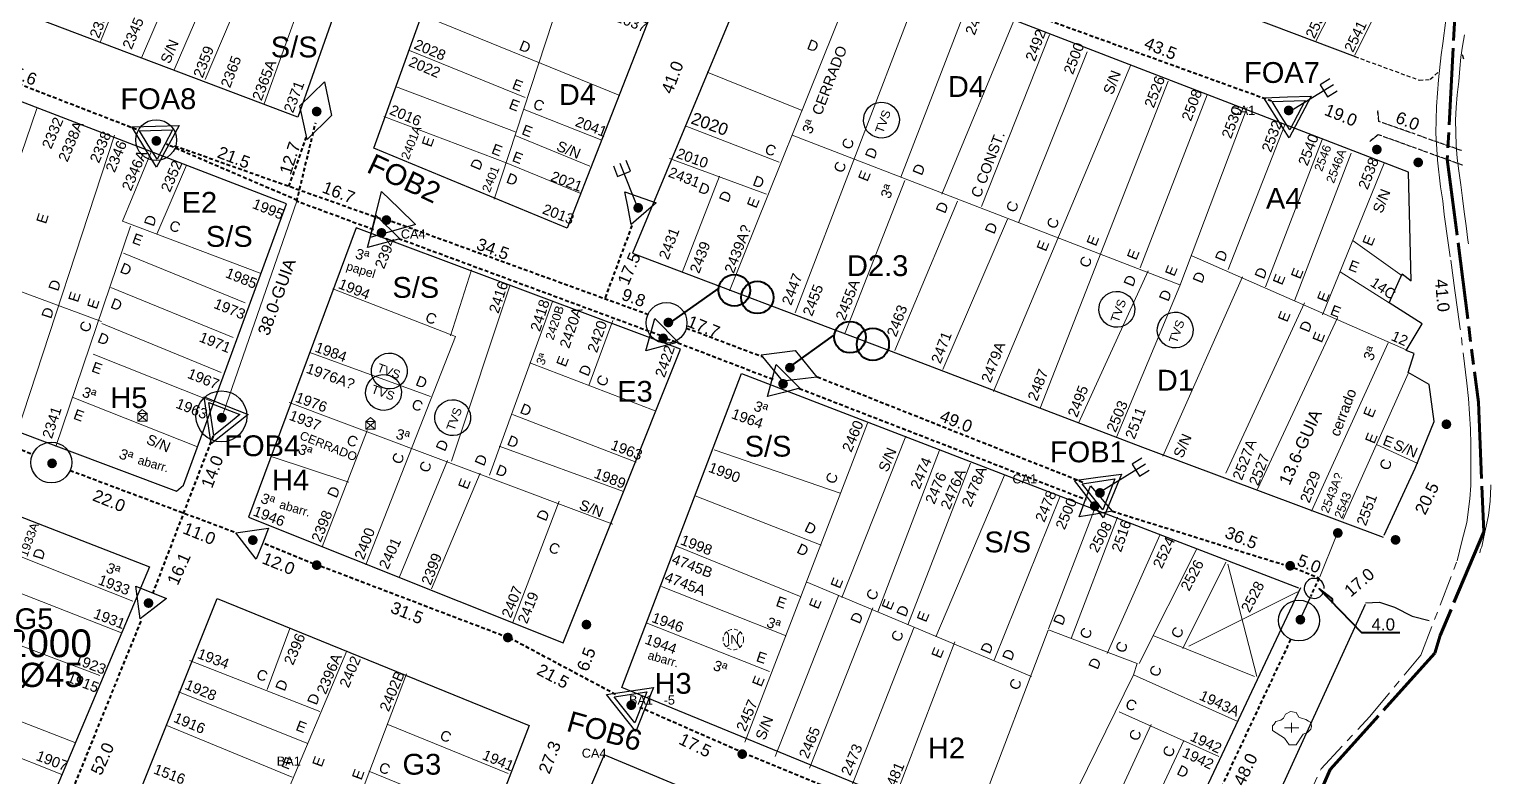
# Model space of a CAD drawing. Header units: millimetres. Extents: x -3867 to 635, y 1041 to 3666.
# Drawn here: x -1244.3 to -1053.5, y 1270.7 to 1368.3 of the extents above; entities that cross this region are included whole.
import ezdxf

# ---------------------------------------------------------------- set-up
doc = ezdxf.new("R2010")
doc.units = ezdxf.units.MM
for name, pattern in [('TLSIGC_002', [0.8, 0.5, -0.3]), ('TLSIGC_004', [7, 4, -1, 1, -1]), ('TLSIGC_007', [28, 10, -1, 10, -1, 2, -1, 2, -1])]:
    doc.linetypes.add(name, pattern=pattern)
for name, color, linetype, lineweight in [('APUNTADOR EXISTENTE SECUNDARIO', 82, 'Continuous', 40), ('CABLE EXISTENTE AEREO SECUNDARIO', 82, 'TLSIGC_002', 40), ('CAJA DE DISTRIBUCION EXISTENTE', 92, 'Continuous', 30), ('CAJA DE EMPALMES EXISTENTE SECUNDARIO', 82, 'Continuous', 30), ('CLASIFICACION TIPO COMERCIAL TERCERA', 5, 'Continuous', 9), ('CLASIFICACION TIPO RESIDENCIAL C', 156, 'Continuous', 9), ('CLASIFICACION TIPO RESIDENCIAL D', 5, 'Continuous', 9), ('CLASIFICACION TIPO RESIDENCIAL E', 156, 'Continuous', 9), ('CONEXION A TIERRA  DE TERMINAL EXISTENTE', 82, 'Continuous', 30), ('DATOS DE CARATULA', 160, 'Continuous', 5), ('DETALLES DE EDIFICIOS', 160, 'Continuous', 5), ('DISTRITO', 42, 'TLSIGC_007', 60), ('GAZAS EXISTENTES', 92, 'Continuous', 50), ('GRANDES BALDIOS', 132, 'Continuous', 15), ('GUIAS EXISTENTES SECUNDARIA', 82, 'Continuous', 20), ('LINEAS TELEFONICAS DE OTRAS OPERTELS', 160, 'TLSIGC_002', 15), ('LOTIFICACION 2003', 252, 'Continuous', 15), ('MARCOS CONSTRUCCION', 7, 'Continuous', 30), ('MEDIDAS ENTRE POSTES', 82, 'Continuous', 5), ('NUMEROS OFICIALES', 3, 'Continuous', 5), ('OBSTACULOS', 96, 'Continuous', 15), ('PLANIMETRIA 2001 NO DEFINIDA', 30, 'TLSIGC_002', 30), ('PLANIMETRIA 2003', 251, 'Continuous', 30), ('PLANIMETRIA 2003 NO DEFINIDA', 12, 'TLSIGC_002', 30), ('POSTES EXISTENTES SECUNDARIOS', 82, 'Continuous', 30), ('PUENTES 2008', 7, 'TLSIGC_004', 20), ('RETENIDAS CON ANCLA EXISTENTESSECUNDARIAS', 82, 'Continuous', 30), ('RIOS', 161, 'TLSIGC_004', 20), ('TERMINAL EXISTENTE EN POSTE', 82, 'Continuous', 30)]:
    doc.layers.add(name, color=color, linetype=linetype, lineweight=lineweight)
doc.styles.get("Standard").update_dxf_attribs({"font": 'arial.ttf'})

# ---------------------------------------------------------------- blocks, each defined once
blk = doc.blocks.new('GAZA')
at = {"layer": 'GAZAS EXISTENTES', "lineweight": 40, "ltscale": 8}
blk.add_lwpolyline([(-1606.92, 1765.49), (-1601.26, 1770.35)], dxfattribs=at)
for centre, radius in [((-1599.13, 1770.35), 2.06), ((-1596.06, 1769.7), 2.11)]:
    blk.add_circle(centre, radius, dxfattribs=at)

msp = doc.modelspace()

# ---------------------------------------------------------------- hatches: boundary and pattern name
at = {"layer": 'POSTES EXISTENTES SECUNDARIOS'}
h = msp.add_hatch(color=256, dxfattribs=at)
edge = h.paths.add_edge_path()
edge.add_arc((-1206.8, 1357.54), 0.638, 0, 360)
h = msp.add_hatch(color=256, dxfattribs=at)
edge = h.paths.add_edge_path()
edge.add_arc((-1079.86, 1357.68), 0.638, 0, 360)
h = msp.add_hatch(color=256, dxfattribs=at)
edge = h.paths.add_edge_path()
edge.add_arc((-1227.74, 1353.71), 0.638, 0, 360)
h = msp.add_hatch(color=256, dxfattribs=at)
edge = h.paths.add_edge_path()
edge.add_arc((-1068.34, 1352.58), 0.638, 0, 360)
h = msp.add_hatch(color=256, dxfattribs=at)
edge = h.paths.add_edge_path()
edge.add_arc((-1062.94, 1350.9), 0.638, 0, 360)
h = msp.add_hatch(color=256, dxfattribs=at)
edge = h.paths.add_edge_path()
edge.add_arc((-1197.7, 1343.37), 0.638, 0, 360)
h = msp.add_hatch(color=256, dxfattribs=at)
edge = h.paths.add_edge_path()
edge.add_arc((-1164.81, 1344.97), 0.638, 0, 360)
h = msp.add_hatch(color=256, dxfattribs=at)
edge = h.paths.add_edge_path()
edge.add_arc((-1198.34, 1341.7), 0.638, 0, 360)
h = msp.add_hatch(color=256, dxfattribs=at)
edge = h.paths.add_edge_path()
edge.add_arc((-1160.87, 1330), 0.638, 0, 360)
h = msp.add_hatch(color=256, dxfattribs=at)
edge = h.paths.add_edge_path()
edge.add_arc((-1161.55, 1327.93), 0.638, 0, 360)
h = msp.add_hatch(color=256, dxfattribs=at)
edge = h.paths.add_edge_path()
edge.add_arc((-1145, 1324.1), 0.638, 0, 360)
h = msp.add_hatch(color=256, dxfattribs=at)
edge = h.paths.add_edge_path()
edge.add_arc((-1145.89, 1321.99), 0.638, 0, 360)
h = msp.add_hatch(color=256, dxfattribs=at)
edge = h.paths.add_edge_path()
edge.add_arc((-1219.19, 1317.57), 0.638, 0, 360)
h = msp.add_hatch(color=256, dxfattribs=at)
edge = h.paths.add_edge_path()
edge.add_arc((-1059.26, 1316.71), 0.638, 0, 360)
h = msp.add_hatch(color=256, dxfattribs=at)
edge = h.paths.add_edge_path()
edge.add_arc((-1241.36, 1311.61), 0.638, 0, 360)
h = msp.add_hatch(color=256, dxfattribs=at)
edge = h.paths.add_edge_path()
edge.add_arc((-1104.5, 1307.75), 0.638, 0, 360)
h = msp.add_hatch(color=256, dxfattribs=at)
edge = h.paths.add_edge_path()
edge.add_arc((-1105.19, 1306.03), 0.638, 0, 360)
h = msp.add_hatch(color=256, dxfattribs=at)
edge = h.paths.add_edge_path()
edge.add_arc((-1215.14, 1301.59), 0.638, 0, 360)
h = msp.add_hatch(color=256, dxfattribs=at)
edge = h.paths.add_edge_path()
edge.add_arc((-1073.44, 1302.52), 0.638, 0, 360)
h = msp.add_hatch(color=256, dxfattribs=at)
edge = h.paths.add_edge_path()
edge.add_arc((-1065.9, 1301.62), 0.638, 0, 360)
h = msp.add_hatch(color=256, dxfattribs=at)
edge = h.paths.add_edge_path()
edge.add_arc((-1206.8, 1298.32), 0.638, 0, 360)
h = msp.add_hatch(color=256, dxfattribs=at)
edge = h.paths.add_edge_path()
edge.add_arc((-1079.66, 1298.24), 0.638, 0, 360)
h = msp.add_hatch(color=256, dxfattribs=at)
edge = h.paths.add_edge_path()
edge.add_arc((-1228.76, 1293.37), 0.638, 0, 360)
h = msp.add_hatch(color=256, dxfattribs=at)
edge = h.paths.add_edge_path()
edge.add_arc((-1171.57, 1290.56), 0.638, 0, 360)
h = msp.add_hatch(color=256, dxfattribs=at)
edge = h.paths.add_edge_path()
edge.add_arc((-1078.33, 1291.2), 0.638, 0, 360)
h = msp.add_hatch(color=256, dxfattribs=at)
edge = h.paths.add_edge_path()
edge.add_arc((-1181.84, 1288.87), 0.638, 0, 360)
h = msp.add_hatch(color=256, dxfattribs=at)
edge = h.paths.add_edge_path()
edge.add_arc((-1165.72, 1280.04), 0.638, 0, 360)
h = msp.add_hatch(color=256, dxfattribs=at)
edge = h.paths.add_edge_path()
edge.add_arc((-1151.22, 1273.65), 0.638, 0, 360)

# ---------------------------------------------------------------- linework, layer by layer
at = {"layer": 'APUNTADOR EXISTENTE SECUNDARIO'}
msp.add_lwpolyline([(-1065.32, 1289.5), (-1070.32, 1289.5), (-1075.88, 1295.22), (-1074.18, 1293.93), (-1074.18, 1293.35)], dxfattribs=at)
at = {"layer": 'CABLE EXISTENTE AEREO SECUNDARIO'}
for p, q in [((-1082.08, 1358.89), (-1112.59, 1369.91)), ((-1261.39, 1367.23), (-1229.99, 1355.1)), ((-1209.41, 1345.82), (-1206.93, 1356.07)), ((-1210.42, 1347.74), (-1208.16, 1354.15)), ((-1209.33, 1345.94), (-1226.42, 1353.26)), ((-1225.35, 1353.07), (-1198.48, 1343.57)), ((-1199.38, 1342.11), (-1209.41, 1345.82)), ((-1197.03, 1343.24), (-1163.24, 1330.97)), ((-1169.1, 1333.21), (-1165.5, 1342.9)), ((-1196.11, 1340.98), (-1162.02, 1328.37)), ((-1158.53, 1329.28), (-1148.62, 1325.56)), ((-1161.11, 1327.92), (-1147.03, 1322.52)), ((-1106.74, 1309.12), (-1141.42, 1322.86)), ((-1143.77, 1321.39), (-1106.29, 1306.87)), ((-1259.5, 1318.92), (-1243.96, 1312.84)), ((-1220.32, 1315.21), (-1228.2, 1294.71)), ((-1239.02, 1310.7), (-1217.39, 1302.59)), ((-1102.93, 1305.38), (-1080.52, 1298.39)), ((-1213.57, 1301.13), (-1207.27, 1298.55)), ((-1206.25, 1298.2), (-1182.61, 1289.2)), ((-1079.15, 1297.96), (-1075.9, 1296.66)), ((-1075.9, 1296.66), (-1077.02, 1294.21)), ((-1229.78, 1291), (-1244.3, 1255.2)), ((-1079.61, 1288.61), (-1094.45, 1257.01)), ((-1151.77, 1274.11), (-1164.6, 1279.74)), ((-1134.31, 1266.91), (-1150.52, 1273.55))]:
    msp.add_line(p, q, dxfattribs=at)
at = {"layer": 'CABLE EXISTENTE AEREO SECUNDARIO', "color": 3}
msp.add_line((-1167.76, 1281.43), (-1181.27, 1288.63), dxfattribs=at)
at = {"layer": 'CAJA DE EMPALMES EXISTENTE SECUNDARIO'}
for centre, radius in [((-1227.76, 1353.81), 2.67), ((-1161.11, 1329.95), 2.67), ((-1219.23, 1317.74), 3.33), ((-1241.45, 1311.72), 2.67), ((-1078.51, 1291.09), 2.67)]:
    msp.add_circle(centre, radius, dxfattribs=at)
at = {"layer": 'CONEXION A TIERRA  DE TERMINAL EXISTENTE'}
for p, q in [((-1074.02, 1361.03), (-1079.73, 1357.52)), ((-1167.21, 1350.78), (-1164.71, 1344.56)), ((-1098.56, 1311.5), (-1104.27, 1307.98))]:
    msp.add_line(p, q, dxfattribs=at)
for points in [[(-1074.49, 1361.8), (-1075.74, 1361.03), (-1074.79, 1359.48), (-1073.53, 1360.26)], [(-1168.05, 1350.45), (-1167.5, 1349.08), (-1165.81, 1349.76), (-1166.36, 1351.13)], [(-1099.03, 1312.27), (-1100.29, 1311.49), (-1099.33, 1309.95), (-1098.08, 1310.72)]]:
    msp.add_lwpolyline(points, dxfattribs=at)
at = {"layer": 'DISTRITO'}
msp.add_lwpolyline([(-1057.78, 1376.78), (-1059.14, 1351.31), (-1055.08, 1319.61), (-1054.39, 1302.68), (-1060.09, 1289.14), (-1060.77, 1286.83), (-1074.44, 1271.66), (-1079.05, 1261.1)], dxfattribs=at)
at = {"layer": 'GRANDES BALDIOS'}
for p, q in [((-1084, 1283.79), (-1087.82, 1298.43)), ((-1092.9, 1287.73), (-1078.7, 1294.83))]:
    msp.add_line(p, q, dxfattribs=at)
at = {"layer": 'GUIAS EXISTENTES SECUNDARIA'}
for p, q in [((-1218.98, 1318.23), (-1209.41, 1345.82)), ((-1075.8, 1296.81), (-1073.65, 1302.12))]:
    msp.add_line(p, q, dxfattribs=at)
at = {"layer": 'LINEAS TELEFONICAS DE OTRAS OPERTELS'}
for p, q in [((-1153.27, 1289.66), (-1153.01, 1289.18)), ((-1151.54, 1289.54), (-1151.81, 1289.24)), ((-1153.27, 1287.67), (-1152.95, 1287.98)), ((-1151.6, 1287.67), (-1151.86, 1288.09))]:
    msp.add_line(p, q, dxfattribs=at)
msp.add_circle((-1152.38, 1288.61), 1.34, dxfattribs=at)
at = {"layer": 'LOTIFICACION 2003'}
for p, q in [((-1183.6, 1346.11), (-1169.15, 1390.22)), ((-1235.05, 1366.7), (-1228.64, 1382.23)), ((-1223, 1380.14), (-1229.68, 1364.55)), ((-1068.69, 1381.63), (-1076.37, 1366.66)), ((-1218.71, 1378.58), (-1225.39, 1362.98)), ((-1214.73, 1377.31), (-1221.35, 1361.71)), ((-1135.58, 1377.21), (-1152.89, 1334.13)), ((-1207.96, 1374.43), (-1213.67, 1358.56)), ((-1127.87, 1374.11), (-1144.3, 1331.27)), ((-1121.79, 1371.53), (-1130.5, 1348.97)), ((-1167.2, 1359.64), (-1193.1, 1370.18)), ((-1115.8, 1369.28), (-1125.17, 1346.76)), ((-1111.09, 1367.54), (-1119.99, 1345.15)), ((-1179.57, 1359.38), (-1194.66, 1365.5)), ((-1106.19, 1365.35), (-1115.14, 1342.99)), ((-1100.48, 1363.66), (-1118.4, 1320.99)), ((-1143.38, 1357.69), (-1155.8, 1362.67)), ((-1095.6, 1361.52), (-1112.3, 1318.8)), ((-1180.74, 1354.83), (-1196.49, 1360.82)), ((-1099.27, 1337.13), (-1090.49, 1359.74)), ((-1248.15, 1343.9), (-1243.33, 1357.95)), ((-1169.54, 1353.79), (-1179.71, 1357.81)), ((-1181.91, 1350.79), (-1198.05, 1356.91)), ((-1146.38, 1350.92), (-1158.66, 1355.66)), ((-1087.76, 1336.91), (-1080.38, 1355.81)), ((-1245.94, 1315.53), (-1233.19, 1354.44)), ((-1171.12, 1350.4), (-1180.87, 1354.43)), ((-1094.06, 1334.92), (-1144.69, 1354.44)), ((-1082.88, 1334.65), (-1075.5, 1353.91)), ((-1148.07, 1346.76), (-1160.71, 1351.43)), ((-1079.1, 1332.83), (-1071.69, 1352.09)), ((-1227.69, 1341.55), (-1223.81, 1350.53)), ((-1172.31, 1346.83), (-1182.06, 1350.86)), ((-1067.38, 1350.79), (-1075.45, 1331)), ((-1154.19, 1349.1), (-1159.06, 1336.53)), ((-1137.79, 1328.67), (-1130, 1348.55)), ((-1131.3, 1326.33), (-1123.09, 1345.84)), ((-1234.88, 1330.11), (-1274.52, 1344.84)), ((-1240.86, 1313.83), (-1231.1, 1342.59)), ((-1125.04, 1323.85), (-1116.58, 1343.5)), ((-1065.05, 1336.08), (-1071.42, 1340.64)), ((-1232.04, 1339.03), (-1216.14, 1332.58)), ((-1064.53, 1326.45), (-1092.5, 1338.69)), ((-1189.33, 1328.28), (-1186.59, 1336.87)), ((-1098.22, 1336.74), (-1107.29, 1316.86)), ((-1066.73, 1332.57), (-1073.12, 1336.61)), ((-1217.7, 1328.02), (-1233.69, 1334.56)), ((-1189.19, 1311.88), (-1181.52, 1334.92)), ((-1096.28, 1312.53), (-1085.87, 1335.96)), ((-1184.25, 1310.06), (-1176.01, 1332.73)), ((-1077.8, 1332.58), (-1088.08, 1310.32)), ((-1083.91, 1308.23), (-1073.5, 1330.62)), ((-1234.85, 1329.89), (-1219.26, 1323.46)), ((-1171.24, 1321.78), (-1168.12, 1330.24)), ((-1076.89, 1305.36), (-1066.86, 1327.36)), ((-1236, 1325.87), (-1220.43, 1319.69)), ((-1191.93, 1320.34), (-1207.68, 1326.07)), ((-1162.59, 1318.48), (-1178.96, 1324.75)), ((-1072.72, 1304.33), (-1064.26, 1323.33)), ((-1238.72, 1320.25), (-1222.36, 1313.78)), ((-1168.12, 1303.68), (-1210.41, 1319.56)), ((-1181.23, 1317.97), (-1165.07, 1311.77)), ((-1206.08, 1300.7), (-1200.19, 1315.88)), ((-1150.9, 1275.21), (-1134.88, 1316.85)), ((-1138.2, 1294.09), (-1129.85, 1315.18)), ((-1166.73, 1307.94), (-1182.95, 1313.86)), ((-1138.44, 1307.71), (-1154.87, 1313.36)), ((-1133.51, 1292.22), (-1125.44, 1313.31)), ((-1063.01, 1311.57), (-1068.37, 1314.07)), ((-1202.6, 1309.15), (-1212.75, 1312.49)), ((-1195.97, 1296.78), (-1189.73, 1312)), ((-1129.59, 1290.53), (-1121.4, 1311.62)), ((-1191.81, 1295.22), (-1185.43, 1310.32)), ((-1125.92, 1288.95), (-1116.97, 1310.06)), ((-1181.23, 1290.75), (-1175.14, 1306.68)), ((-1140.92, 1300.95), (-1157.36, 1307.35)), ((-1118.32, 1285.9), (-1109.68, 1307.33)), ((-1111.24, 1290.01), (-1105.26, 1305.5)), ((-1108.26, 1288.73), (-1102.21, 1304.6)), ((-1096.67, 1302.25), (-1103.57, 1286.77)), ((-1143.51, 1294.18), (-1159.8, 1300.81)), ((-1099.4, 1285.46), (-1091.85, 1300.43)), ((-1245.41, 1299.4), (-1230.79, 1293.62)), ((-1088.08, 1298.73), (-1093.68, 1287.42)), ((-1113.45, 1283.77), (-1142.87, 1296.14)), ((-1232.27, 1289.5), (-1247.94, 1295.64)), ((-1145.47, 1289.11), (-1161.77, 1295.55)), ((-1146.93, 1273.36), (-1138.63, 1294.3)), ((-1142.45, 1271.82), (-1134.15, 1292.75)), ((-1147.68, 1284.42), (-1163.79, 1290.78)), ((-1235.14, 1283.9), (-1250.25, 1289.61)), ((-1213.28, 1282.08), (-1210.31, 1290.05)), ((-1136.88, 1269.65), (-1128.81, 1290.15)), ((-1111.26, 1289.84), (-1121.42, 1263.11)), ((-1084.31, 1283.77), (-1097.46, 1289.1)), ((-1213.28, 1262.42), (-1202.86, 1287.15)), ((-1131.45, 1267.42), (-1123.44, 1288.31)), ((-1206.37, 1279.22), (-1223.42, 1285.85)), ((-1253.55, 1281.04), (-1238.39, 1275.18)), ((-1207.94, 1275.05), (-1224.85, 1281.79)), ((-1102, 1279.19), (-1088.99, 1273.36)), ((-1255.25, 1276.97), (-1240.08, 1271.01)), ((-1210.02, 1270.63), (-1226.38, 1277.38)), ((-1197.52, 1277.52), (-1181.78, 1271.14)), ((-1106.94, 1257.74), (-1097.83, 1277.52)), ((-1102.64, 1256.03), (-1093.54, 1275.44)), ((-1199.99, 1271.41), (-1184.23, 1265.01))]:
    msp.add_line(p, q, dxfattribs=at)
for points in [[(-1071.21, 1364.91), (-1064.39, 1378.64), (-1068.69, 1381.37), (-1066.99, 1384.63), (-1072.19, 1386.46), (-1070.25, 1390.22), (-1072.59, 1391.27)], [(-1085.26, 1358.07), (-1094.09, 1334.79), (-1102.35, 1315.04)], [(-1228.37, 1352.36), (-1232.14, 1343.25), (-1214.16, 1336.42)], [(-1200.39, 1298.35), (-1188.67, 1328.15), (-1204.69, 1334.4)], [(-1230.17, 1317.13), (-1228.93, 1317.12), (-1228.93, 1318.11), (-1230.17, 1317.12), (-1230.17, 1318.11), (-1228.93, 1318.11), (-1229.57, 1318.64), (-1230.17, 1318.11), (-1228.93, 1317.12)], [(-1200.39, 1316.09), (-1199.15, 1316.08), (-1199.15, 1317.07), (-1200.4, 1316.08), (-1200.4, 1317.06), (-1199.15, 1317.07), (-1199.79, 1317.6), (-1200.4, 1317.06), (-1199.15, 1316.08)], [(-1100.12, 1283.99), (-1099.63, 1285.46), (-1111.24, 1289.89)], [(-1208.58, 1260.6), (-1205.21, 1268.67), (-1201.43, 1267.37), (-1195.06, 1284.15)], [(-1086.51, 1277.91), (-1100.12, 1283.99), (-1112.15, 1259.56)]]:
    msp.add_lwpolyline(points, dxfattribs=at)
at = {"layer": 'MARCOS CONSTRUCCION'}
for centre, major_axis in [((-1133.04, 1356.42), (0.8, 2.2)), ((-1102.3, 1331.71), (0.8, 2.2)), ((-1094.68, 1329.01), (0.8, 2.2)), ((-1197.31, 1323.66), (2.2, -0.8)), ((-1198.07, 1320.87), (2.2, -0.8)), ((-1189.04, 1317.58), (0.8, 2.2))]:
    msp.add_ellipse(centre, major_axis=major_axis, ratio=1, dxfattribs=at)
at = {"layer": 'OBSTACULOS'}
for p, q in [((-1080.41, 1277.09), (-1078.51, 1277.09)), ((-1079.47, 1277.73), (-1079.47, 1276.46))]:
    msp.add_line(p, q, dxfattribs=at)
msp.add_lwpolyline([(-1081.96, 1277.33), (-1081.95, 1276.73), (-1080.39, 1275.72), (-1079.8, 1274.85), (-1078.88, 1274.87), (-1077.96, 1276.24), (-1077.4, 1276.47), (-1076.97, 1276.9), (-1076.89, 1277.24), (-1076.92, 1277.58), (-1077.06, 1277.85), (-1077.26, 1277.97), (-1077.61, 1278.17), (-1078.18, 1278.35), (-1078.51, 1278.46), (-1078.89, 1279.07), (-1079.6, 1279.21), (-1080.28, 1278.85), (-1080.54, 1278.33), (-1080.88, 1278.09), (-1081.54, 1277.9), (-1081.75, 1277.57), (-1081.96, 1277.33)], dxfattribs=at)
at = {"layer": 'PLANIMETRIA 2001 NO DEFINIDA'}
for points in [[(-1057.29, 1352.44), (-1068.09, 1356.26), (-1068.23, 1357.65)], [(-1057.16, 1350.54), (-1068.16, 1354.52), (-1069.27, 1353.62)]]:
    msp.add_lwpolyline(points, dxfattribs=at)
at = {"layer": 'PLANIMETRIA 2003'}
msp.add_line((-1057, 1364.38), (-1057.16, 1364.96), dxfattribs=at)
for points in [[(-1078.88, 1469.54), (-1106.94, 1409.1), (-1131.29, 1417.82), (-1143.35, 1391.98), (-1071.16, 1364.72)], [(-1194.27, 1399.34), (-1209.28, 1356.82), (-1267.21, 1378.75), (-1267.91, 1380.56), (-1260.91, 1424.97), (-1194.27, 1399.47)], [(-1157.18, 1385.54), (-1174.1, 1342.33), (-1199.35, 1352.75), (-1183.86, 1395.69), (-1156.79, 1385.28)], [(-1147.81, 1381.76), (-1165.56, 1339.06), (-1132.7, 1326.6), (-1098.93, 1313.72), (-1067.51, 1301.99)], [(-1067.38, 1302.25), (-1063.35, 1310.97), (-1060.87, 1317.09), (-1061.53, 1321.9), (-1064.26, 1323.46), (-1063.48, 1325.94), (-1064.52, 1326.33), (-1062.44, 1329.84), (-1066.73, 1332.58), (-1065.04, 1336.34), (-1063.87, 1335.44), (-1064.21, 1349.63), (-1147.81, 1381.86)], [(-1270.58, 1368.44), (-1277.86, 1327.79), (-1225.12, 1307.97), (-1224.21, 1308.76), (-1210.75, 1345.47), (-1270.69, 1368.55)], [(-1201.63, 1342.34), (-1215.69, 1304.6), (-1174.61, 1288.17), (-1159.3, 1326.53), (-1201.63, 1342.34)], [(-1078.31, 1295.35), (-1097.83, 1253.96), (-1166.94, 1282.34), (-1151.33, 1323.33), (-1078.57, 1295.35)], [(-1288.23, 1264.38), (-1278.98, 1317.69), (-1228.63, 1298.09), (-1249.25, 1249.25), (-1288.23, 1264.38)], [(-1179.05, 1277.39), (-1198.03, 1228.05), (-1239.29, 1245.21), (-1219.8, 1293.95), (-1179.05, 1277.39)], [(-1110.98, 1194.62), (-1112.02, 1199.44), (-1109.55, 1206.33), (-1069.84, 1293.23)], [(-1069.81, 1293.41), (-1068, 1293.48), (-1066.05, 1292.85), (-1063.75, 1291.67), (-1061.53, 1291.11)], [(-1169.25, 1273.55), (-1189.85, 1225.34), (-1122.57, 1197.48), (-1101.87, 1245.38), (-1169.25, 1273.55)]]:
    msp.add_lwpolyline(points, dxfattribs=at)
at = {"layer": 'PLANIMETRIA 2003 NO DEFINIDA'}
msp.add_lwpolyline([(-1071.22, 1364.72), (-1062.79, 1361.64), (-1061.36, 1361.75), (-1060.29, 1362.71)], dxfattribs=at)
at = {"layer": 'PUENTES 2008'}
for points in [[(-1057.29, 1352.44), (-1068.09, 1356.26), (-1068.23, 1357.66)], [(-1057.16, 1350.53), (-1068.16, 1354.52), (-1069.27, 1353.62)]]:
    msp.add_lwpolyline(points, dxfattribs=at)
at = {"layer": 'RETENIDAS CON ANCLA EXISTENTESSECUNDARIAS'}
msp.add_line((-1077.06, 1294.1), (-1078.41, 1291.16), dxfattribs=at)
msp.add_arc((-1076.52, 1295.29), 1.31, 0, 335, dxfattribs=at)
at = {"layer": 'RIOS'}
for points in [[(-1057.86, 1298.89), (-1057.23, 1301.4), (-1056.6, 1303.91), (-1056.19, 1306.97), (-1056.05, 1308.71), (-1056.05, 1312.26), (-1056.05, 1314.07), (-1056.12, 1316.09), (-1056.39, 1320.06), (-1056.6, 1322.08), (-1057.44, 1329.18), (-1057.79, 1331.68), (-1058.14, 1334.19), (-1058.76, 1338.58), (-1059.04, 1340.39), (-1059.53, 1344.08), (-1059.74, 1345.89), (-1060.02, 1347.7), (-1060.43, 1351.18), (-1060.64, 1354.73), (-1060.57, 1358.21), (-1060.43, 1359.95), (-1060.29, 1361.69), (-1059.95, 1364.96), (-1059.74, 1366.43), (-1059.32, 1369.49)], [(-1056.39, 1340.28), (-1056.46, 1340.74), (-1056.67, 1342.62), (-1056.95, 1344.43), (-1057.16, 1346.24), (-1057.37, 1347.98), (-1057.65, 1349.79), (-1057.86, 1351.46), (-1058, 1353.13), (-1058.07, 1356.4), (-1058, 1358.07), (-1057.86, 1359.74), (-1057.65, 1361.48), (-1057.51, 1363.15), (-1057.37, 1364.62), (-1057.16, 1366.08), (-1056.89, 1367.57)], [(-1054.91, 1299.91), (-1054.79, 1300.35), (-1054.65, 1300.7), (-1054.38, 1302.03), (-1053.75, 1304.81), (-1053.54, 1306.69), (-1053.47, 1308.64), (-1053.47, 1308.79)], [(-1107.47, 1192.54), (-1106.17, 1202.17), (-1104.6, 1209.59), (-1100.83, 1216.62), (-1084.31, 1246.05), (-1080.76, 1260.67), (-1075.61, 1271.74), (-1069.27, 1278.56), (-1062.59, 1286.57), (-1057.86, 1298.89)]]:
    msp.add_lwpolyline(points, dxfattribs=at)
at = {"layer": 'TERMINAL EXISTENTE EN POSTE'}
for points in [[(-1205.79, 1361.4), (-1204.85, 1357.02), (-1208.06, 1353.89), (-1209.01, 1358.28), (-1205.79, 1361.4), (-1205.79, 1361.4)], [(-1076.91, 1359.56), (-1079.81, 1354.11), (-1083.09, 1359.34), (-1079.99, 1359.45), (-1076.91, 1359.56)], [(-1082.03, 1358.84), (-1077.69, 1359), (-1079.71, 1355.16), (-1080.87, 1357), (-1082.03, 1358.84)], [(-1224.74, 1355.71), (-1227.7, 1350.28), (-1230.93, 1355.54), (-1227.83, 1355.63), (-1224.74, 1355.71)], [(-1229.95, 1355.01), (-1225.61, 1355.17), (-1227.63, 1351.33), (-1228.8, 1353.17), (-1229.95, 1355.01)], [(-1193.88, 1342.79), (-1199.82, 1341.1), (-1198.33, 1347.09), (-1196.09, 1344.93), (-1193.88, 1342.79)], [(-1166.55, 1347.06), (-1162.45, 1345.63), (-1165.73, 1342.79), (-1166.14, 1344.93), (-1166.55, 1347.06)], [(-1200.16, 1339.81), (-1199.01, 1343.99), (-1195.96, 1340.91), (-1198.06, 1340.36), (-1200.16, 1339.81)], [(-1163.8, 1326.32), (-1162.65, 1330.5), (-1159.6, 1327.43), (-1161.71, 1326.87), (-1163.8, 1326.32)], [(-1141.49, 1322.87), (-1145.93, 1322.32), (-1148.77, 1325.79), (-1144.31, 1326.35), (-1141.49, 1322.86), (-1141.49, 1322.87)], [(-1147.93, 1320.33), (-1146.78, 1324.52), (-1143.72, 1321.44), (-1145.83, 1320.88), (-1147.93, 1320.33)], [(-1215.75, 1317.98), (-1220.6, 1314.17), (-1221.49, 1320.28), (-1218.61, 1319.13), (-1215.75, 1317.98)], [(-1220.23, 1315.25), (-1220.89, 1319.54), (-1216.85, 1317.98), (-1218.54, 1316.61), (-1220.23, 1315.25)], [(-1101.71, 1310.22), (-1104.04, 1304.5), (-1107.84, 1309.37), (-1104.77, 1309.8), (-1101.71, 1310.22)], [(-1104.14, 1305.53), (-1106.83, 1308.93), (-1102.54, 1309.57), (-1103.34, 1307.54), (-1104.14, 1305.53)], [(-1107.2, 1304.61), (-1105.72, 1308.69), (-1102.92, 1305.37), (-1105.06, 1304.99), (-1107.2, 1304.61)], [(-1214.7, 1299.11), (-1217.37, 1302.53), (-1213.07, 1303.13), (-1213.89, 1301.11), (-1214.7, 1299.11)], [(-1229.85, 1291.3), (-1230.42, 1295.59), (-1226.41, 1293.95), (-1228.14, 1292.62), (-1229.85, 1291.3)], [(-1165.11, 1276.59), (-1168.94, 1281.43), (-1162.83, 1282.35), (-1163.97, 1279.46), (-1165.11, 1276.59)], [(-1165.27, 1277.72), (-1167.96, 1281.12), (-1163.67, 1281.76), (-1164.47, 1279.73), (-1165.27, 1277.72)]]:
    msp.add_lwpolyline(points, dxfattribs=at)

# ---------------------------------------------------------------- block references
at = {"layer": 'GAZAS EXISTENTES', "lineweight": 40, "ltscale": 8, "rotation": 354.7071112986301}
for p in [(276.75, -576.12), (291.84, -582.23)]:
    msp.add_blockref('GAZA', p, dxfattribs=at)

# ---------------------------------------------------------------- texts
at = {"layer": 'APUNTADOR EXISTENTE SECUNDARIO'}
msp.add_text('48.0', height=1.584, rotation=64, dxfattribs=at).set_placement((-1085.74, 1269.38))
at = {"layer": 'CAJA DE DISTRIBUCION EXISTENTE'}
for s, height, p in [('SIECOR 2000', 3.6203, (-1268.2, 1286.31)), ('7.2-7H4+3Ø45', 3.1678, (-1266.46, 1282.41))]:
    msp.add_text(s, height=height, dxfattribs=at).set_placement(p)
at = {"layer": 'CLASIFICACION TIPO COMERCIAL TERCERA'}
for height, rotation, p in [(1.358, 68, (-1142.2, 1354.5)), (1.358, 68, (-1131.96, 1346.05)), (1.358, 344, (-1201.86, 1338.4)), (1.358, 68, (-1068.91, 1324.89)), (1.131, 68, (-1177.14, 1324.33)), (1.358, 340, (-1237.55, 1320.38)), (1.358, 338, (-1149.85, 1318.58)), (1.358, 344, (-1196.57, 1314.87)), (1.358, 338, (-1232.74, 1312.34)), (1.358, 339, (-1209.34, 1312.94)), (1.358, 338, (-1214.24, 1306.54)), (1.358, 338, (-1234.43, 1297.45)), (1.358, 340, (-1148.17, 1290.32)), (1.358, 340, (-1155.15, 1284.69))]:
    msp.add_text('3ª', height=height, rotation=rotation, dxfattribs=at).set_placement(p)
at = {"layer": 'CLASIFICACION TIPO RESIDENCIAL C'}
for s, height, rotation, p in [('C', 1.36, 340, (-1178.66, 1357.98)), ('C', 1.36, 71, (-1137.01, 1352.47)), ('C CONST.', 1.358, 69, (-1120.14, 1346.17)), ('C', 1.36, 340, (-1148.4, 1352.12)), ('C', 1.36, 71, (-1138.04, 1349.43)), ('C', 1.36, 71, (-1115.53, 1344.26)), ('C', 1.36, 341, (-1226.18, 1342.11)), ('C', 1.36, 71, (-1110.23, 1342.11)), ('C', 1.36, 71, (-1105.95, 1337.04)), ('C', 1.36, 339, (-1192.74, 1330.17)), ('C', 1.36, 73, (-1236.53, 1328.6)), ('C', 1.36, 68, (-1169.1, 1321.51)), ('C', 1.36, 339, (-1194.54, 1318.81)), ('C', 1.36, 339, (-1203.02, 1314.14)), ('C', 1.36, 70, (-1195.77, 1311.38)), ('C', 1.36, 70, (-1192.2, 1310.28)), ('C', 1.36, 71, (-1066.77, 1310.59)), ('C', 1.36, 68, (-1139.16, 1308.79)), ('C', 1.36, 339, (-1176.64, 1300.12)), ('C', 1.36, 68, (-1133.86, 1293.59)), ('C', 1.36, 68, (-1130.6, 1288.18)), ('C', 1.36, 68, (-1105.96, 1288.54)), ('C', 1.36, 68, (-1094.02, 1288.63)), ('C', 1.36, 68, (-1101.31, 1286.73)), ('C', 1.36, 338, (-1214.81, 1283.57)), ('C', 1.36, 68, (-1096.89, 1283.6)), ('C', 1.36, 68, (-1115.18, 1281.88)), ('C', 1.36, 336, (-1101.33, 1279.74)), ('C', 1.36, 338, (-1190.84, 1275.61)), ('C', 1.36, 68, (-1099.54, 1275.24)), ('C', 1.36, 68, (-1095.14, 1273.1)), ('C', 1.36, 338, (-1198.82, 1271.41))]:
    msp.add_text(s, height=height, rotation=rotation, dxfattribs=at).set_placement(p)
at = {"layer": 'CLASIFICACION TIPO RESIDENCIAL D'}
for rotation, p in [(338, (-1180.47, 1365.63)), (339, (-1142.87, 1365.75)), (68, (-1133.98, 1351.24)), (67, (-1185.53, 1349.76)), (339, (-1182.15, 1348.3)), (68, (-1127.78, 1349.09)), (339, (-1157.06, 1347.07)), (339, (-1149.96, 1347.96)), (68, (-1153.05, 1345.56)), (68, (-1124.74, 1344.13)), (72, (-1228.09, 1342.45)), (68, (-1118.33, 1341.44)), (68, (-1088.27, 1337.83)), (338, (-1232.6, 1336.59)), (68, (-1100.21, 1334.57)), (68, (-1091.19, 1335.01)), (68, (-1083.1, 1335.57)), (72, (-1240.58, 1334)), (68, (-1095.59, 1332.65)), (338, (-1233.83, 1331.98)), (72, (-1241.49, 1330.4)), (338, (-1235.53, 1327.48)), (68, (-1077.24, 1328.6)), (338, (-1193.99, 1321.85)), (67, (-1171.35, 1322.86)), (338, (-1180.36, 1318.23)), (338, (-1182.04, 1314.07)), (67, (-1190.05, 1313.07)), (67, (-1184.97, 1311.15)), (338, (-1183.52, 1310.25)), (67, (-1204.22, 1306.98)), (67, (-1176.87, 1303.95)), (334, (-1143.21, 1302.82)), (72, (-1242.61, 1298.93)), (334, (-1144.22, 1300)), (68, (-1129.88, 1291.46)), (67, (-1135.9, 1290.55)), (68, (-1109.39, 1290.35)), (67, (-1118.9, 1286.62)), (68, (-1116.06, 1285.74)), (67, (-1104.82, 1284.59)), (69, (-1210.98, 1281.77)), (69, (-1206.82, 1279.96)), (334, (-1094.58, 1271.07))]:
    msp.add_text('D', height=1.36, rotation=rotation, dxfattribs=at).set_placement(p)
at = {"layer": 'CLASIFICACION TIPO RESIDENCIAL E'}
for rotation, p in [(339, (-1181.38, 1360.57)), (339, (-1181.81, 1357.98)), (339, (-1180.13, 1354.61)), (71, (-1191.84, 1352.8)), (339, (-1184.08, 1352.12)), (339, (-1181.38, 1351.11)), (68, (-1134.88, 1348.3)), (68, (-1149.4, 1344.81)), (72, (-1242.17, 1342.78)), (340, (-1231.01, 1340.42)), (68, (-1111.57, 1339.18)), (68, (-1105.05, 1339.86)), (68, (-1069.02, 1339.86)), (68, (-1099.77, 1338.05)), (339, (-1072.17, 1336.93)), (68, (-1094.8, 1335.92)), (68, (-1080.73, 1334.79)), (68, (-1078.36, 1335.57)), (72, (-1237.99, 1332.54)), (72, (-1235.53, 1331.64)), (68, (-1074.94, 1332.53)), (68, (-1080.06, 1329.95)), (339, (-1074.54, 1331.07)), (68, (-1075.55, 1327.25)), (340, (-1236.31, 1323.64)), (69, (-1174.29, 1324.09)), (68, (-1068.91, 1317.46)), (340, (-1238.68, 1317.46)), (68, (-1068.68, 1314.07)), (339, (-1067.68, 1314.07)), (69, (-1187.11, 1308.11)), (68, (-1138.48, 1295.16)), (341, (-1146.93, 1293.02)), (68, (-1141.3, 1292.47)), (68, (-1131.81, 1292.34)), (68, (-1127.22, 1290.77)), (341, (-1149.51, 1285.82)), (68, (-1125.32, 1286.04)), (68, (-1148.73, 1282.34)), (339, (-1209.64, 1276.82)), (339, (-1211.53, 1272.08)), (70, (-1206.15, 1271.86)), (70, (-1200.96, 1270.17))]:
    msp.add_text('E', height=1.36, rotation=rotation, dxfattribs=at).set_placement(p)
at = {"layer": 'DATOS DE CARATULA'}
for s, p in [('CA1', (-1087.45, 1357.11)), ('CA4', (-1195.81, 1340.96)), ('CA1', (-1115.94, 1308.99)), ('BA1   -5', (-1166.01, 1280.12)), ('BA1', (-1212.01, 1272.15)), ('CA4', (-1172.18, 1273.18))]:
    msp.add_text(s, height=1.188, dxfattribs=at).set_placement(p)
at = {"layer": 'DETALLES DE EDIFICIOS'}
for s, height, rotation, p in [('CERRADO', 1.358, 69, (-1140.9, 1356.94)), ('papel', 1.131, 343, (-1203.02, 1336.89)), ('cerrado', 1.358, 69, (-1073.28, 1315.01)), ('CERRADO', 1.131, 338, (-1209.13, 1314.82)), ('abarr.', 1.131, 344, (-1230.26, 1311.56)), ('abarr.', 1.131, 344, (-1211.76, 1305.76)), ('abarr.', 1.131, 344, (-1163.66, 1286.09))]:
    msp.add_text(s, height=height, rotation=rotation, dxfattribs=at).set_placement(p)
at = {"layer": 'LINEAS TELEFONICAS DE OTRAS OPERTELS'}
msp.add_text('IN', height=1.131, dxfattribs=at).set_placement((-1153.23, 1288.09))
at = {"layer": 'MARCOS CONSTRUCCION'}
for rotation, p in [(70, (-1132.84, 1354.6)), (70, (-1102.1, 1329.9)), (70, (-1094.48, 1327.2)), (340, (-1199.01, 1323.63)), (340, (-1199.77, 1320.84)), (70, (-1188.84, 1315.76))]:
    msp.add_text('TVS', height=1.131, rotation=rotation, dxfattribs=at).set_placement(p)
at = {"layer": 'MEDIDAS ENTRE POSTES'}
for s, rotation, p in [('43.5', 338, (-1098.88, 1365.86)), ('45.6', 339, (-1247.75, 1362.44)), ('41.0', 69, (-1160.39, 1359.72)), ('19.0', 338, (-1075.32, 1357.15)), ('6.0', 338, (-1066.04, 1356.16)), ('12.7', 72, (-1210.2, 1349.16)), ('21.5', 339, (-1219.91, 1351.59)), ('16.7', 339, (-1206.21, 1347.02)), ('34.5', 340, (-1186.08, 1339.6)), ('17.5', 67, (-1166.11, 1334.74)), ('38.0-GUIA', 70, (-1213.06, 1328.17)), ('9.8', 340, (-1167.11, 1333.03)), ('41.0', 275, (-1060.76, 1335.61)), ('17.7', 338, (-1158.55, 1329.53)), ('49.0', 338, (-1125.57, 1317.19)), ('13.6-GUIA', 66, (-1079.75, 1308.63)), ('14.0', 69, (-1220.48, 1308.23)), ('22.0', 338, (-1236.19, 1306.81)), ('20.5', 64, (-1062.04, 1304.76)), ('11.0', 338, (-1224.41, 1302.52)), ('36.5', 338, (-1088.33, 1301.98)), ('16.1', 66, (-1224.95, 1295.56)), ('12.0', 338, (-1214.06, 1298.6)), ('5.0', 338, (-1078.9, 1298.35)), ('17.0', 41, (-1071.75, 1294.07)), ('31.5', 338, (-1197.29, 1292.18)), ('6.5', 69, (-1171.41, 1284.32)), ('21.5', 332, (-1178.2, 1284.15)), ('52.0', 66, (-1234.94, 1270.76)), ('27.3', 69, (-1176.41, 1270.94)), ('17.5', 334, (-1159.64, 1275.05))]:
    msp.add_text(s, height=1.584, rotation=rotation, dxfattribs=at).set_placement(p)
msp.add_text('4.0', height=1.584, dxfattribs=at).set_placement((-1069.04, 1289.79))
at = {"layer": 'NUMEROS OFICIALES'}
for s, height, rotation, p in [('2337', 1.358, 69, (-1235.24, 1367)), ('2037', 1.358, 339, (-1167.91, 1369.36)), ('2484', 1.358, 69, (-1120.88, 1367.41)), ('2535', 1.358, 64, (-1076.51, 1366.96)), ('2345', 1.358, 67, (-1230.98, 1365.56)), ('2541', 1.358, 64, (-1071.46, 1365.16)), ('S/N', 1.358, 67, (-1226.01, 1363.67)), ('2028', 1.358, 337, (-1194.2, 1365.8)), ('2492', 1.358, 69, (-1113.03, 1363.99)), ('2359', 1.358, 69, (-1221.7, 1361.83)), ('2365', 1.358, 69, (-1218.12, 1360.54)), ('2500', 1.358, 69, (-1108.04, 1362.28)), ('2365A', 1.358, 69, (-1214.01, 1358.85)), ('2022', 1.358, 337, (-1194.9, 1363.54)), ('S/N', 1.358, 69, (-1102.86, 1359.63)), ('2371', 1.358, 69, (-1209.89, 1357.26)), ('2526', 1.358, 69, (-1097.49, 1357.91)), ('2508', 1.358, 69, (-1092.63, 1356.18)), ('2016', 1.358, 337, (-1197.4, 1357.24)), ('2020', 1.584, 340, (-1158.04, 1356.02)), ('2530', 1.358, 69, (-1087.4, 1353.9)), ('2332', 1.358, 67, (-1241.49, 1352.54)), ('2338A', 1.358, 67, (-1239.36, 1350.86)), ('2401A', 1.131, 68, (-1194.79, 1351.17)), ('2041', 1.358, 339, (-1173.15, 1355.69)), ('2532', 1.358, 69, (-1082.17, 1352.12)), ('2338', 1.358, 67, (-1235.24, 1350.71)), ('2346', 1.358, 67, (-1233.19, 1349.49)), ('S/N', 1.358, 338, (-1175.6, 1352.51)), ('2540', 1.358, 69, (-1077.41, 1350.34)), ('2346A', 1.358, 67, (-1231.06, 1347.07)), ('2010', 1.358, 340, (-1159.95, 1351.55)), ('2546', 1.131, 69, (-1075.51, 1349.63)), ('2546A', 1.131, 69, (-1073.96, 1348.08)), ('2538', 1.358, 69, (-1069.56, 1347.25)), ('2352', 1.358, 67, (-1225.96, 1346.9)), ('2401', 1.131, 68, (-1184.21, 1346.88)), ('2021', 1.358, 339, (-1176.37, 1348.55)), ('2431', 1.358, 339, (-1161, 1349.08)), ('1995', 1.358, 338, (-1215.32, 1344.98)), ('S/N', 1.358, 69, (-1067.66, 1344.15)), ('2013', 1.358, 339, (-1177.44, 1344.27)), ('2431', 1.358, 69, (-1160.9, 1338.1)), ('2439A?', 1.358, 69, (-1152.34, 1336.31)), ('2394', 1.358, 68, (-1198.01, 1336.89)), ('2439', 1.358, 69, (-1156.86, 1336.3)), ('1985', 1.358, 338, (-1218.84, 1335.95)), ('2447', 1.358, 69, (-1144.84, 1332.14)), ('1994', 1.358, 338, (-1204.09, 1334.52)), ('2416', 1.358, 72, (-1183.06, 1331.09)), ('2455', 1.358, 69, (-1142.11, 1330.71)), ('2455A', 1.358, 69, (-1137.82, 1330.15)), ('14C', 1.358, 326, (-1069.32, 1334.88)), ('1973', 1.358, 338, (-1220.36, 1331.94)), ('2418', 1.358, 72, (-1177.65, 1328.72)), ('2420B', 1.131, 72, (-1175.89, 1327.62)), ('2420A', 1.358, 71, (-1173.84, 1326.52)), ('2463', 1.358, 69, (-1131.13, 1328.02)), ('1971', 1.358, 338, (-1222.27, 1327.57)), ('2420', 1.358, 71, (-1170.21, 1325.96)), ('2471', 1.358, 69, (-1125.34, 1324.53)), ('12', 1.358, 336, (-1066.59, 1327.74)), ('1984', 1.358, 340, (-1207.14, 1326.23)), ('2422', 1.358, 71, (-1161.37, 1322.72)), ('2479A', 1.358, 69, (-1118.8, 1322.03)), ('1967', 1.358, 338, (-1223.8, 1322.81)), ('1976A?', 1.358, 340, (-1208.29, 1323.47)), ('2487', 1.358, 69, (-1112.73, 1319.65)), ('2495', 1.358, 69, (-1107.5, 1317.51)), ('1963', 1.358, 338, (-1225.31, 1318.91)), ('1976', 1.358, 340, (-1209.7, 1319.68)), ('2503', 1.358, 67, (-1102.47, 1315.55)), ('2341', 1.358, 72, (-1241.39, 1314.73)), ('1937', 1.358, 339, (-1210.51, 1317.34)), ('1964', 1.358, 340, (-1152.76, 1317.54)), ('2460', 1.358, 67, (-1136.99, 1312.96)), ('2511', 1.358, 69, (-1100, 1314.66)), ('S/N', 1.358, 337, (-1229.17, 1314.23)), ('S/N', 1.358, 67, (-1093.72, 1312.19)), ('1963', 1.358, 339, (-1168.52, 1313.49)), ('S/N', 1.358, 67, (-1132.25, 1310.37)), ('2527A', 1.358, 69, (-1085.98, 1309.3)), ('S/N', 1.358, 337, (-1066.29, 1313.53)), ('1990', 1.358, 339, (-1155.75, 1310.55)), ('2474', 1.358, 67, (-1128.08, 1308.13)), ('2527', 1.358, 69, (-1083.83, 1308.59)), ('1989', 1.358, 339, (-1170.7, 1309.78)), ('2476', 1.358, 67, (-1126.13, 1306.18)), ('2476A', 1.358, 67, (-1124.14, 1305.47)), ('2478A', 1.358, 67, (-1121.37, 1305.8)), ('2529', 1.358, 69, (-1077.16, 1306.33)), ('2543A?', 1.131, 69, (-1074.67, 1305.02)), ('2478', 1.358, 67, (-1111.78, 1303.82)), ('2543', 1.131, 69, (-1072.89, 1304.31)), ('1946', 1.358, 339, (-1215.22, 1304.84)), ('S/N', 1.358, 339, (-1172.64, 1305.66)), ('2500', 1.358, 67, (-1109.12, 1302.85)), ('2551', 1.358, 69, (-1069.79, 1303.36)), ('2398', 1.358, 68, (-1206.29, 1301.21)), ('2508', 1.358, 62, (-1104.84, 1299.83)), ('2516', 1.358, 71, (-1101.76, 1299.91)), ('1933A', 1.131, 70, (-1244.62, 1299.31)), ('2400', 1.358, 69, (-1200.66, 1298.93)), ('1998', 1.358, 339, (-1159.41, 1301.07)), ('2524', 1.358, 65, (-1096.43, 1297.77)), ('2401', 1.358, 65, (-1197.51, 1297.66)), ('2399', 1.358, 69, (-1191.92, 1295.61)), ('4745B', 1.358, 339, (-1160.54, 1298.58)), ('2526', 1.358, 62, (-1092.86, 1294.83)), ('1933', 1.358, 339, (-1235.46, 1295.87)), ('4745A', 1.358, 339, (-1161.48, 1296.25)), ('2528', 1.358, 62, (-1084.96, 1292.02)), ('2407', 1.358, 68, (-1181.45, 1291.33)), ('2419', 1.358, 68, (-1179.35, 1290.56)), ('1931', 1.358, 339, (-1236.07, 1291.46)), ('1946', 1.358, 340, (-1163.16, 1290.93)), ('2396', 1.358, 67, (-1209.89, 1285.16)), ('1944', 1.358, 340, (-1164.05, 1288.11)), ('1923', 1.358, 339, (-1238.57, 1285.52)), ('1934', 1.358, 339, (-1222.5, 1286.23)), ('2396A', 1.358, 67, (-1205.62, 1281.36)), ('2402', 1.358, 67, (-1202.64, 1282.2)), ('1915', 1.358, 339, (-1239.51, 1283.14)), ('1928', 1.358, 337, (-1224.13, 1282.21)), ('2402B', 1.358, 67, (-1197.4, 1279.09)), ('2457', 1.358, 67, (-1150.82, 1276.51)), ('1943A', 1.358, 335, (-1091.65, 1280.82)), ('1916', 1.358, 337, (-1225.61, 1277.9)), ('S/N', 1.358, 69, (-1148.27, 1275.36)), ('2465', 1.358, 67, (-1142.64, 1272.95)), ('1942', 1.358, 335, (-1092.84, 1275.47)), ('1907', 1.358, 339, (-1243.56, 1272.91)), ('1941', 1.358, 337, (-1185.29, 1273.03)), ('2473', 1.358, 67, (-1137.13, 1270.72)), ('1942', 1.358, 335, (-1093.88, 1273.38)), ('1516', 1.358, 339, (-1228.22, 1271.16)), ('2481', 1.358, 67, (-1131.64, 1268.34))]:
    msp.add_text(s, height=height, rotation=rotation, dxfattribs=at).set_placement(p)
at = {"layer": 'TERMINAL EXISTENTE EN POSTE'}
for s, p in [('S/S', (-1212.79, 1364.61)), ('FOA7', (-1085.69, 1361.28)), ('D4', (-1175.17, 1358.4)), ('D4', (-1124.36, 1359.45)), ('FOA8', (-1232.43, 1357.85)), ('E2', (-1224.44, 1344.33)), ('A4', (-1082.83, 1344.85)), ('S/S', (-1221.27, 1339.88)), ('D2.3', (-1137.54, 1336.06)), ('S/S', (-1196.91, 1333.22)), ('D1', (-1097.08, 1321.11)), ('H5', (-1233.75, 1318.82)), ('E3', (-1167.55, 1319.66)), ('FOB4', (-1218.86, 1312.55)), ('S/S', (-1150.91, 1312.49)), ('FOB1', (-1111.04, 1311.75)), ('H4', (-1212.64, 1308.09)), ('S/S', (-1119.6, 1299.99)), ('G5', (-1246.24, 1289.97)), ('H3', (-1162.68, 1281.53)), ('H2', (-1126.98, 1273.09)), ('G3', (-1195.59, 1270.97))]:
    msp.add_text(s, height=2.715, dxfattribs=at).set_placement(p)
for s, rotation, p in [('FOB2', 334.7989, (-1200.43, 1349.69)), ('FOB6', 344.0546, (-1174.33, 1276.72))]:
    msp.add_text(s, height=2.715, rotation=rotation, dxfattribs=at).set_placement(p)

doc.saveas('drawing.dxf')
